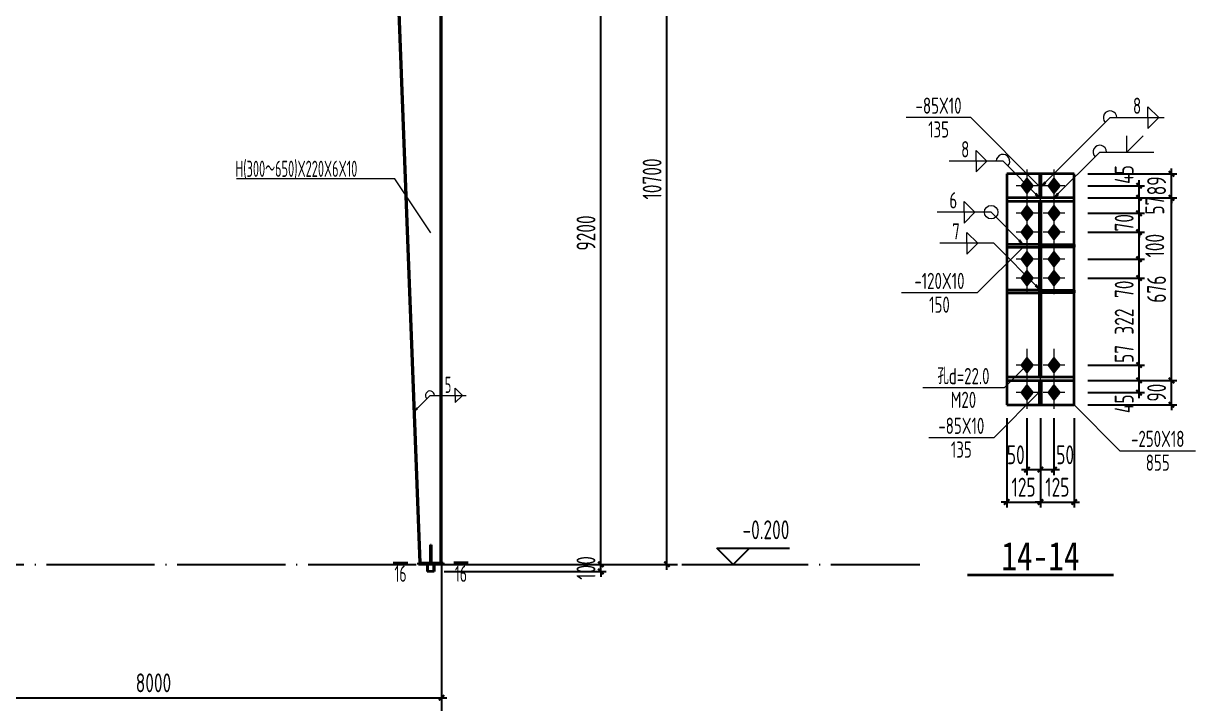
# Model space of a CAD drawing. Extents: x 899043 to 2598688, y -137197 to 211789.
# Drawn here: x 2129330 to 2161879, y 92369 to 111252 of the extents above; entities that cross this region are included whole.
import ezdxf
from ezdxf.enums import TextEntityAlignment as Align

# ---------------------------------------------------------------- set-up
doc = ezdxf.new("R2010")
doc.units = 0
doc.header["$LTSCALE"] = 1500
doc.header["$MEASUREMENT"] = 0
doc.linetypes.add('DOTE', pattern=[2.42, 2, -0.2, 0.02, -0.2])
doc.linetypes.add('线型6', pattern=[8.75, 5, -1.25, 1.25, -1.25])
for name, color, linetype, lineweight in [('10', 7, 'Continuous', 35), ('116', 1, 'Continuous', 35), ('14', 2, 'Continuous', 35), ('20', 2, 'Continuous', 35), ('字符串标注', 9, 'Continuous', 18), ('尺寸标注', 9, 'Continuous', 18), ('焊缝标注', 9, 'Continuous', 18), ('螺栓孔标注', 9, 'Continuous', 18), ('钢板标注', 9, 'Continuous', 18)]:
    doc.layers.add(name, color=color, linetype=linetype, lineweight=lineweight)
for name, color, linetype in [('AXIS', 3, 'Continuous'), ('DIM', 3, 'Continuous'), ('PUB_TEXT', 7, 'Continuous'), ('THIN', 7, 'Continuous')]:
    doc.layers.add(name, color=color, linetype=linetype)
doc.styles.add('FromPkpm', font='Pkpmeng', dxfattribs={"width": 0.7, "bigfont": 'hztxt'})
doc.styles.add('TSSD_Dimension', font='Tssdeng.shx', dxfattribs={"width": 0.7, "bigfont": 'hztxt.shx'})
doc.styles.add('TSSD_Label', font='Tssdeng.shx', dxfattribs={"width": 0.7, "bigfont": 'hztxt.shx'})
doc.styles.add('仿宋体', font='', dxfattribs={"width": 0.8})
doc.styles.get('仿宋体').set_extended_font_data('SimSun')
doc.dimstyles.new('TSSD_150_150', dxfattribs={"dimtxt": 525, "dimasz": 150, "dimexe": 150, "dimexo": 375, "dimgap": 150, "dimtad": 1, "dimdec": 0, "dimzin": 0, "dimdsep": 46, "dimtxsty": 'TSSD_Dimension', "dimblk": 'ARCHTICK', "dimblk1": 'ARCHTICK', "dimblk2": 'ARCHTICK', "dimcen": 0, "dimdle": 150, "dimclrt": 7, "dimadec": 0, "dimazin": 0, "dimtfac": 1, "dimtdec": 0, "dimtix": 1, "dimtmove": 2, "dimatfit": 3, "dimfxl": 0, "dimtolj": 1, "dimtzin": 0, "dimarcsym": 0})
doc.dimstyles.new('TSSD_75_150', dxfattribs={"dimtxt": 525, "dimasz": 150, "dimexe": 150, "dimexo": 375, "dimgap": 150, "dimtad": 1, "dimdec": 0, "dimlfac": 0.5, "dimzin": 0, "dimdsep": 46, "dimtxsty": 'TSSD_Dimension', "dimblk": 'ARCHTICK', "dimblk1": 'ARCHTICK', "dimblk2": 'ARCHTICK', "dimcen": 0, "dimdle": 150, "dimclrt": 7, "dimadec": 0, "dimazin": 0, "dimtfac": 1, "dimtdec": 0, "dimtix": 1, "dimtmove": 2, "dimatfit": 3, "dimfxl": 0, "dimtolj": 1, "dimtzin": 0, "dimarcsym": 0})

# ---------------------------------------------------------------- blocks, each defined once
blk = doc.blocks.new('_ArchTick')
at = {"color": 0, "linetype": 'ByBlock', "const_width": 0.4}
blk.add_lwpolyline([(-0.5, -0.5), (0.5, 0.5)], dxfattribs=at)
blk = doc.blocks.new('*D182')
at = {"layer": 'Defpoints', "color": 0, "linetype": 'Continuous'}
for p in [(2158510, 106746), (2160310, 106746), (2158510, 106409)]:
    blk.add_point(p, dxfattribs=at)
at = {"layer": '尺寸标注', "color": 0, "linetype": 'Continuous', "lineweight": -2}
for p, q in [((2160310, 106259), (2160310, 106896)), ((2158885, 106746), (2160460, 106746)), ((2158885, 106409), (2160460, 106409))]:
    blk.add_line(p, q, dxfattribs=at)
at = {"layer": '尺寸标注', "color": 0, "linetype": 'Continuous', "lineweight": -2, "xscale": 150, "yscale": 150, "zscale": 150}
for p, rotation in [((2160310, 106746), 90), ((2160310, 106409), 270)]:
    blk.add_blockref('_ArchTick', p, dxfattribs=dict(at, rotation=rotation))
at = {"layer": '尺寸标注', "color": 7, "linetype": 'Continuous', "lineweight": 18, "insert": (2159897, 107057), "char_height": 525, "attachment_point": 5, "rotation": 90, "style": 'TSSD_Dimension'}
blk.add_mtext('\\A1;45', dxfattribs=at)
blk = doc.blocks.new('*D183')
at = {"layer": 'Defpoints', "color": 0, "linetype": 'Continuous'}
for p in [(2158510, 106409), (2160310, 106409), (2158510, 105981)]:
    blk.add_point(p, dxfattribs=at)
at = {"layer": '尺寸标注', "color": 0, "linetype": 'Continuous', "lineweight": -2}
for p, q in [((2160310, 105831), (2160310, 106559)), ((2158885, 106409), (2160460, 106409)), ((2158885, 105981), (2160460, 105981))]:
    blk.add_line(p, q, dxfattribs=at)
at = {"layer": '尺寸标注', "color": 0, "linetype": 'Continuous', "lineweight": -2, "xscale": 150, "yscale": 150, "zscale": 150}
for p, rotation in [((2160310, 106409), 90), ((2160310, 105981), 270)]:
    blk.add_blockref('_ArchTick', p, dxfattribs=dict(at, rotation=rotation))
at = {"layer": '尺寸标注', "color": 7, "linetype": 'Continuous', "lineweight": 18, "insert": (2160747, 106195), "char_height": 525, "attachment_point": 5, "rotation": 90, "style": 'TSSD_Dimension'}
blk.add_mtext('\\A1;57', dxfattribs=at)
blk = doc.blocks.new('*D184')
at = {"layer": 'Defpoints', "color": 0, "linetype": 'Continuous'}
for p in [(2158510, 104706), (2160310, 104706), (2158510, 104181)]:
    blk.add_point(p, dxfattribs=at)
at = {"layer": '尺寸标注', "color": 0, "linetype": 'Continuous', "lineweight": -2}
for p, q in [((2160310, 104031), (2160310, 104856)), ((2158885, 104706), (2160460, 104706)), ((2158885, 104181), (2160460, 104181))]:
    blk.add_line(p, q, dxfattribs=at)
at = {"layer": '尺寸标注', "color": 0, "linetype": 'Continuous', "lineweight": -2, "xscale": 150, "yscale": 150, "zscale": 150}
for p, rotation in [((2160310, 104706), 90), ((2160310, 104181), 270)]:
    blk.add_blockref('_ArchTick', p, dxfattribs=dict(at, rotation=rotation))
at = {"layer": '尺寸标注', "color": 7, "linetype": 'Continuous', "lineweight": 18, "insert": (2159897, 103871), "char_height": 525, "attachment_point": 5, "rotation": 90, "style": 'TSSD_Dimension'}
blk.add_mtext('\\A1;70', dxfattribs=at)
blk = doc.blocks.new('*D185')
at = {"layer": 'Defpoints', "color": 0, "linetype": 'Continuous'}
for p in [(2158510, 105456), (2160310, 105456), (2158510, 104706)]:
    blk.add_point(p, dxfattribs=at)
at = {"layer": '尺寸标注', "color": 0, "linetype": 'Continuous', "lineweight": -2}
for p, q in [((2160310, 104556), (2160310, 105606)), ((2158885, 105456), (2160460, 105456)), ((2158885, 104706), (2160460, 104706))]:
    blk.add_line(p, q, dxfattribs=at)
at = {"layer": '尺寸标注', "color": 0, "linetype": 'Continuous', "lineweight": -2, "xscale": 150, "yscale": 150, "zscale": 150}
for p, rotation in [((2160310, 105456), 90), ((2160310, 104706), 270)]:
    blk.add_blockref('_ArchTick', p, dxfattribs=dict(at, rotation=rotation))
at = {"layer": '尺寸标注', "color": 7, "linetype": 'Continuous', "lineweight": 18, "insert": (2160747, 105081), "char_height": 525, "attachment_point": 5, "rotation": 90, "style": 'TSSD_Dimension'}
blk.add_mtext('\\A1;100', dxfattribs=at)
blk = doc.blocks.new('*D186')
at = {"layer": 'Defpoints', "color": 0, "linetype": 'Continuous'}
for p in [(2158510, 105981), (2160310, 105981), (2158510, 105456)]:
    blk.add_point(p, dxfattribs=at)
at = {"layer": '尺寸标注', "color": 0, "linetype": 'Continuous', "lineweight": -2}
for p, q in [((2160310, 105981), (2160310, 106131)), ((2158885, 105981), (2160460, 105981)), ((2160310, 105456), (2160310, 105981)), ((2158885, 105456), (2160460, 105456)), ((2160310, 105456), (2160310, 105306))]:
    blk.add_line(p, q, dxfattribs=at)
at = {"layer": '尺寸标注', "color": 0, "linetype": 'Continuous', "lineweight": -2, "xscale": 150, "yscale": 150, "zscale": 150}
for p, rotation in [((2160310, 105981), 270), ((2160310, 105456), 90)]:
    blk.add_blockref('_ArchTick', p, dxfattribs=dict(at, rotation=rotation))
at = {"layer": '尺寸标注', "color": 7, "linetype": 'Continuous', "lineweight": 18, "insert": (2159897, 105719), "char_height": 525, "attachment_point": 5, "rotation": 90, "style": 'TSSD_Dimension'}
blk.add_mtext('\\A1;70', dxfattribs=at)
blk = doc.blocks.new('*D187')
at = {"layer": 'Defpoints', "color": 0, "linetype": 'Continuous'}
for p in [(2158510, 101339), (2160310, 101339), (2158510, 101001)]:
    blk.add_point(p, dxfattribs=at)
at = {"layer": '尺寸标注', "color": 0, "linetype": 'Continuous', "lineweight": -2}
for p, q in [((2158885, 101339), (2160460, 101339)), ((2160310, 100851), (2160310, 101489)), ((2158885, 101001), (2160460, 101001))]:
    blk.add_line(p, q, dxfattribs=at)
at = {"layer": '尺寸标注', "color": 0, "linetype": 'Continuous', "lineweight": -2, "xscale": 150, "yscale": 150, "zscale": 150}
for p, rotation in [((2160310, 101339), 90), ((2160310, 101001), 270)]:
    blk.add_blockref('_ArchTick', p, dxfattribs=dict(at, rotation=rotation))
at = {"layer": '尺寸标注', "color": 7, "linetype": 'Continuous', "lineweight": 18, "insert": (2159897, 100691), "char_height": 525, "attachment_point": 5, "rotation": 90, "style": 'TSSD_Dimension'}
blk.add_mtext('\\A1;45', dxfattribs=at)
blk = doc.blocks.new('*D188')
at = {"layer": 'Defpoints', "color": 0, "linetype": 'Continuous'}
for p in [(2158510, 101766), (2160310, 101766), (2158510, 101339)]:
    blk.add_point(p, dxfattribs=at)
at = {"layer": '尺寸标注', "color": 0, "linetype": 'Continuous', "lineweight": -2}
for p, q in [((2160310, 101189), (2160310, 101916)), ((2158885, 101766), (2160460, 101766)), ((2158885, 101339), (2160460, 101339))]:
    blk.add_line(p, q, dxfattribs=at)
at = {"layer": '尺寸标注', "color": 0, "linetype": 'Continuous', "lineweight": -2, "xscale": 150, "yscale": 150, "zscale": 150}
for p, rotation in [((2160310, 101766), 90), ((2160310, 101339), 270)]:
    blk.add_blockref('_ArchTick', p, dxfattribs=dict(at, rotation=rotation))
at = {"layer": '尺寸标注', "color": 7, "linetype": 'Continuous', "lineweight": 18, "insert": (2159897, 102077), "char_height": 525, "attachment_point": 5, "rotation": 90, "style": 'TSSD_Dimension'}
blk.add_mtext('\\A1;57', dxfattribs=at)
blk = doc.blocks.new('*D189')
at = {"layer": 'Defpoints', "color": 0, "linetype": 'Continuous'}
for p in [(2158510, 104181), (2160310, 104181), (2158510, 101766)]:
    blk.add_point(p, dxfattribs=at)
at = {"layer": '尺寸标注', "color": 0, "linetype": 'Continuous', "lineweight": -2}
for p, q in [((2158885, 104181), (2160460, 104181)), ((2160310, 101616), (2160310, 104331)), ((2158885, 101766), (2160460, 101766))]:
    blk.add_line(p, q, dxfattribs=at)
at = {"layer": '尺寸标注', "color": 0, "linetype": 'Continuous', "lineweight": -2, "xscale": 150, "yscale": 150, "zscale": 150}
for p, rotation in [((2160310, 104181), 90), ((2160310, 101766), 270)]:
    blk.add_blockref('_ArchTick', p, dxfattribs=dict(at, rotation=rotation))
at = {"layer": '尺寸标注', "color": 7, "linetype": 'Continuous', "lineweight": 18, "insert": (2159897, 102974), "char_height": 525, "attachment_point": 5, "rotation": 90, "style": 'TSSD_Dimension'}
blk.add_mtext('\\A1;322', dxfattribs=at)
blk = doc.blocks.new('*D190')
at = {"layer": 'Defpoints', "color": 0, "linetype": 'Continuous'}
for p in [(2157197, 100664), (2157572, 100664), (2157572, 98864)]:
    blk.add_point(p, dxfattribs=at)
at = {"layer": '尺寸标注', "color": 0, "linetype": 'Continuous', "lineweight": -2}
for p, q in [((2157197, 100289), (2157197, 98714)), ((2157572, 100289), (2157572, 98714)), ((2157047, 98864), (2157722, 98864))]:
    blk.add_line(p, q, dxfattribs=at)
at = {"layer": '尺寸标注', "color": 0, "linetype": 'Continuous', "lineweight": -2, "xscale": 150, "yscale": 150, "zscale": 150, "rotation": 180}
blk.add_blockref('_ArchTick', (2157197, 98864), dxfattribs=at)
at = {"layer": '尺寸标注', "color": 0, "linetype": 'Continuous', "lineweight": -2, "xscale": 150, "yscale": 150, "zscale": 150}
blk.add_blockref('_ArchTick', (2157572, 98864), dxfattribs=at)
at = {"layer": '尺寸标注', "color": 7, "linetype": 'Continuous', "lineweight": 18, "insert": (2156887, 99276), "char_height": 525, "attachment_point": 5, "style": 'TSSD_Dimension'}
blk.add_mtext('\\A1;50', dxfattribs=at)
blk = doc.blocks.new('*D191')
at = {"layer": 'Defpoints', "color": 0, "linetype": 'Continuous'}
for p in [(2157572, 100664), (2157947, 100664), (2157947, 98864)]:
    blk.add_point(p, dxfattribs=at)
at = {"layer": '尺寸标注', "color": 0, "linetype": 'Continuous', "lineweight": -2}
for p, q in [((2157572, 100289), (2157572, 98714)), ((2157947, 100289), (2157947, 98714)), ((2157422, 98864), (2158097, 98864))]:
    blk.add_line(p, q, dxfattribs=at)
at = {"layer": '尺寸标注', "color": 0, "linetype": 'Continuous', "lineweight": -2, "xscale": 150, "yscale": 150, "zscale": 150, "rotation": 180}
blk.add_blockref('_ArchTick', (2157572, 98864), dxfattribs=at)
at = {"layer": '尺寸标注', "color": 0, "linetype": 'Continuous', "lineweight": -2, "xscale": 150, "yscale": 150, "zscale": 150}
blk.add_blockref('_ArchTick', (2157947, 98864), dxfattribs=at)
at = {"layer": '尺寸标注', "color": 7, "linetype": 'Continuous', "lineweight": 18, "insert": (2158258, 99276), "char_height": 525, "attachment_point": 5, "style": 'TSSD_Dimension'}
blk.add_mtext('\\A1;50', dxfattribs=at)
blk = doc.blocks.new('*D192')
at = {"layer": 'Defpoints', "color": 0, "linetype": 'Continuous'}
for p in [(2156635, 100664), (2157572, 100664), (2157572, 97964)]:
    blk.add_point(p, dxfattribs=at)
at = {"layer": '尺寸标注', "color": 0, "linetype": 'Continuous', "lineweight": -2}
for p, q in [((2156635, 100289), (2156635, 97814)), ((2157572, 100289), (2157572, 97814)), ((2156635, 97964), (2156485, 97964)), ((2156635, 97964), (2157572, 97964)), ((2157572, 97964), (2157722, 97964))]:
    blk.add_line(p, q, dxfattribs=at)
at = {"layer": '尺寸标注', "color": 0, "linetype": 'Continuous', "lineweight": -2, "xscale": 150, "yscale": 150, "zscale": 150}
blk.add_blockref('_ArchTick', (2156635, 97964), dxfattribs=at)
at = {"layer": '尺寸标注', "color": 0, "linetype": 'Continuous', "lineweight": -2, "xscale": 150, "yscale": 150, "zscale": 150, "rotation": 180}
blk.add_blockref('_ArchTick', (2157572, 97964), dxfattribs=at)
at = {"layer": '尺寸标注', "color": 7, "linetype": 'Continuous', "lineweight": 18, "insert": (2157104, 98376), "char_height": 525, "attachment_point": 5, "style": 'TSSD_Dimension'}
blk.add_mtext('\\A1;125', dxfattribs=at)
blk = doc.blocks.new('*D193')
at = {"layer": 'Defpoints', "color": 0, "linetype": 'Continuous'}
for p in [(2157572, 100664), (2158510, 100664), (2158510, 97964)]:
    blk.add_point(p, dxfattribs=at)
at = {"layer": '尺寸标注', "color": 0, "linetype": 'Continuous', "lineweight": -2}
for p, q in [((2157572, 100289), (2157572, 97814)), ((2158510, 100289), (2158510, 97814)), ((2157572, 97964), (2157422, 97964)), ((2157572, 97964), (2158510, 97964)), ((2158510, 97964), (2158660, 97964))]:
    blk.add_line(p, q, dxfattribs=at)
at = {"layer": '尺寸标注', "color": 0, "linetype": 'Continuous', "lineweight": -2, "xscale": 150, "yscale": 150, "zscale": 150}
blk.add_blockref('_ArchTick', (2157572, 97964), dxfattribs=at)
at = {"layer": '尺寸标注', "color": 0, "linetype": 'Continuous', "lineweight": -2, "xscale": 150, "yscale": 150, "zscale": 150, "rotation": 180}
blk.add_blockref('_ArchTick', (2158510, 97964), dxfattribs=at)
at = {"layer": '尺寸标注', "color": 7, "linetype": 'Continuous', "lineweight": 18, "insert": (2158041, 98376), "char_height": 525, "attachment_point": 5, "style": 'TSSD_Dimension'}
blk.add_mtext('\\A1;125', dxfattribs=at)
blk = doc.blocks.new('*D194')
at = {"layer": 'Defpoints', "color": 0, "linetype": 'Continuous'}
for p in [(2158510, 101339), (2161210, 101339), (2158510, 100664)]:
    blk.add_point(p, dxfattribs=at)
at = {"layer": '尺寸标注', "color": 0, "linetype": 'Continuous', "lineweight": -2}
for p, q in [((2158885, 101339), (2161360, 101339)), ((2161210, 101339), (2161210, 101489)), ((2161210, 100664), (2161210, 101339)), ((2158885, 100664), (2161360, 100664)), ((2161210, 100664), (2161210, 100514))]:
    blk.add_line(p, q, dxfattribs=at)
at = {"layer": '尺寸标注', "color": 0, "linetype": 'Continuous', "lineweight": -2, "xscale": 150, "yscale": 150, "zscale": 150}
for p, rotation in [((2161210, 101339), 270), ((2161210, 100664), 90)]:
    blk.add_blockref('_ArchTick', p, dxfattribs=dict(at, rotation=rotation))
at = {"layer": '尺寸标注', "color": 7, "linetype": 'Continuous', "lineweight": 18, "insert": (2160797, 101001), "char_height": 525, "attachment_point": 5, "rotation": 90, "style": 'TSSD_Dimension'}
blk.add_mtext('\\A1;90', dxfattribs=at)
blk = doc.blocks.new('*D195')
at = {"layer": 'Defpoints', "color": 0, "linetype": 'Continuous'}
for p in [(2158510, 106409), (2161210, 106409), (2158510, 101339)]:
    blk.add_point(p, dxfattribs=at)
at = {"layer": '尺寸标注', "color": 0, "linetype": 'Continuous', "lineweight": -2}
for p, q in [((2161210, 101189), (2161210, 106559)), ((2158885, 106409), (2161360, 106409)), ((2158885, 101339), (2161360, 101339))]:
    blk.add_line(p, q, dxfattribs=at)
at = {"layer": '尺寸标注', "color": 0, "linetype": 'Continuous', "lineweight": -2, "xscale": 150, "yscale": 150, "zscale": 150}
for p, rotation in [((2161210, 106409), 90), ((2161210, 101339), 270)]:
    blk.add_blockref('_ArchTick', p, dxfattribs=dict(at, rotation=rotation))
at = {"layer": '尺寸标注', "color": 7, "linetype": 'Continuous', "lineweight": 18, "insert": (2160797, 103874), "char_height": 525, "attachment_point": 5, "rotation": 90, "style": 'TSSD_Dimension'}
blk.add_mtext('\\A1;676', dxfattribs=at)
blk = doc.blocks.new('*D196')
at = {"layer": 'Defpoints', "color": 0, "linetype": 'Continuous'}
for p in [(2158510, 107076), (2161210, 107076), (2158510, 106409)]:
    blk.add_point(p, dxfattribs=at)
at = {"layer": '尺寸标注', "color": 0, "linetype": 'Continuous', "lineweight": -2}
for p, q in [((2161210, 107076), (2161210, 107226)), ((2158885, 107076), (2161360, 107076)), ((2161210, 106409), (2161210, 107076)), ((2158885, 106409), (2161360, 106409)), ((2161210, 106409), (2161210, 106259))]:
    blk.add_line(p, q, dxfattribs=at)
at = {"layer": '尺寸标注', "color": 0, "linetype": 'Continuous', "lineweight": -2, "xscale": 150, "yscale": 150, "zscale": 150}
for p, rotation in [((2161210, 107076), 270), ((2161210, 106409), 90)]:
    blk.add_blockref('_ArchTick', p, dxfattribs=dict(at, rotation=rotation))
at = {"layer": '尺寸标注', "color": 7, "linetype": 'Continuous', "lineweight": 18, "insert": (2160797, 106743), "char_height": 525, "attachment_point": 5, "rotation": 90, "style": 'TSSD_Dimension'}
blk.add_mtext('\\A1;89', dxfattribs=at)
blk = doc.blocks.new('*D561')
at = {"layer": 'Defpoints', "color": 0}
for p in [(2124941, 96314), (2140941, 96314), (2140941, 92530)]:
    blk.add_point(p, dxfattribs=at)
at = {"layer": 'DIM', "color": 0, "lineweight": -2}
for p, q in [((2124941, 95939), (2124941, 92380)), ((2140941, 95939), (2140941, 92380)), ((2124791, 92530), (2141091, 92530))]:
    blk.add_line(p, q, dxfattribs=at)
at = {"layer": 'DIM', "color": 0, "lineweight": -2, "xscale": 150, "yscale": 150, "zscale": 150, "rotation": 180}
blk.add_blockref('_ArchTick', (2124941, 92530), dxfattribs=at)
at = {"layer": 'DIM', "color": 0, "lineweight": -2, "xscale": 150, "yscale": 150, "zscale": 150}
blk.add_blockref('_ArchTick', (2140941, 92530), dxfattribs=at)
at = {"layer": 'DIM', "color": 7, "insert": (2132941, 92943), "char_height": 525, "attachment_point": 5, "style": 'TSSD_Dimension'}
blk.add_mtext('\\A1;8000', dxfattribs=at)
blk = doc.blocks.new('*D562')
at = {"layer": 'Defpoints', "color": 0}
for p in [(2032941, 96314), (2140941, 96314), (2140941, 90750)]:
    blk.add_point(p, dxfattribs=at)
at = {"layer": 'DIM', "color": 0, "lineweight": -2}
for p, q in [((2032941, 95939), (2032941, 90600)), ((2140941, 95939), (2140941, 90600)), ((2032791, 90750), (2141091, 90750))]:
    blk.add_line(p, q, dxfattribs=at)
at = {"layer": 'DIM', "color": 0, "lineweight": -2, "xscale": 150, "yscale": 150, "zscale": 150, "rotation": 180}
blk.add_blockref('_ArchTick', (2032941, 90750), dxfattribs=at)
at = {"layer": 'DIM', "color": 0, "lineweight": -2, "xscale": 150, "yscale": 150, "zscale": 150}
blk.add_blockref('_ArchTick', (2140941, 90750), dxfattribs=at)
at = {"layer": 'DIM', "color": 7, "insert": (2086941, 91162), "char_height": 525, "attachment_point": 5, "style": 'TSSD_Dimension'}
blk.add_mtext('\\A1;54000', dxfattribs=at)
blk = doc.blocks.new('*D564')
at = {"layer": 'Defpoints', "color": 0}
for p in [(2140637, 96234), (2140637, 96034), (2145364, 96234)]:
    blk.add_point(p, dxfattribs=at)
at = {"layer": 'DIM', "color": 0, "lineweight": -2}
for p, q in [((2145364, 96234), (2145364, 96384)), ((2141012, 96234), (2145514, 96234)), ((2141012, 96034), (2145514, 96034)), ((2145364, 96034), (2145364, 96234)), ((2145364, 96034), (2145364, 95884))]:
    blk.add_line(p, q, dxfattribs=at)
at = {"layer": 'DIM', "color": 0, "lineweight": -2, "xscale": 150, "yscale": 150, "zscale": 150}
for p, rotation in [((2145364, 96234), 270), ((2145364, 96034), 90)]:
    blk.add_blockref('_ArchTick', p, dxfattribs=dict(at, rotation=rotation))
at = {"layer": 'DIM', "color": 7, "insert": (2144952, 96134), "char_height": 525, "attachment_point": 5, "rotation": 90, "style": 'TSSD_Dimension'}
blk.add_mtext('\\A1;100', dxfattribs=at)
blk = doc.blocks.new('*D565')
at = {"layer": 'Defpoints', "color": 0}
for p in [(2140637, 114634), (2145364, 114634), (2140637, 96234)]:
    blk.add_point(p, dxfattribs=at)
at = {"layer": 'DIM', "color": 0, "lineweight": -2}
for p, q in [((2141012, 114634), (2145514, 114634)), ((2145364, 96084), (2145364, 114784)), ((2141012, 96234), (2145514, 96234))]:
    blk.add_line(p, q, dxfattribs=at)
at = {"layer": 'DIM', "color": 0, "lineweight": -2, "xscale": 150, "yscale": 150, "zscale": 150}
for p, rotation in [((2145364, 114634), 90), ((2145364, 96234), 270)]:
    blk.add_blockref('_ArchTick', p, dxfattribs=dict(at, rotation=rotation))
at = {"layer": 'DIM', "color": 7, "insert": (2144952, 105434), "char_height": 525, "attachment_point": 5, "rotation": 90, "style": 'TSSD_Dimension'}
blk.add_mtext('\\A1;9200', dxfattribs=at)
blk = doc.blocks.new('*D567')
at = {"layer": 'Defpoints', "color": 0}
for p in [(2142014, 117634), (2147199, 117634), (2142014, 96234)]:
    blk.add_point(p, dxfattribs=at)
at = {"layer": 'DIM', "color": 0, "lineweight": -2}
for p, q in [((2142389, 117634), (2147349, 117634)), ((2147199, 96084), (2147199, 117784)), ((2142389, 96234), (2147349, 96234))]:
    blk.add_line(p, q, dxfattribs=at)
at = {"layer": 'DIM', "color": 0, "lineweight": -2, "xscale": 150, "yscale": 150, "zscale": 150}
for p, rotation in [((2147199, 117634), 90), ((2147199, 96234), 270)]:
    blk.add_blockref('_ArchTick', p, dxfattribs=dict(at, rotation=rotation))
at = {"layer": 'DIM', "color": 7, "insert": (2146787, 106934), "char_height": 525, "attachment_point": 5, "rotation": 90, "style": 'TSSD_Dimension'}
blk.add_mtext('\\A1;10700', dxfattribs=at)

msp = doc.modelspace()

# ---------------------------------------------------------------- hatches: boundary and pattern name
at = {"layer": '10'}
for points in [[(2157197.3, 106941.4), (2157047.3, 106746.4), (2157197.3, 106551.4), (2157347.3, 106746.4)], [(2157947.3, 106941.4), (2157797.3, 106746.4), (2157947.3, 106551.4), (2158097.3, 106746.4)], [(2157197.3, 106176.4), (2157047.3, 105981.4), (2157197.3, 105786.4), (2157347.3, 105981.4)], [(2157947.3, 106176.4), (2157797.3, 105981.4), (2157947.3, 105786.4), (2158097.3, 105981.4)], [(2157197.3, 105651.4), (2157047.3, 105456.4), (2157197.3, 105261.4), (2157347.3, 105456.4)], [(2157947.3, 105651.4), (2157797.3, 105456.4), (2157947.3, 105261.4), (2158097.3, 105456.4)], [(2157197.3, 104901.4), (2157047.3, 104706.4), (2157197.3, 104511.4), (2157347.3, 104706.4)], [(2157947.3, 104901.4), (2157797.3, 104706.4), (2157947.3, 104511.4), (2158097.3, 104706.4)], [(2157197.3, 104376.4), (2157047.3, 104181.4), (2157197.3, 103986.4), (2157347.3, 104181.4)], [(2157947.3, 104376.4), (2157797.3, 104181.4), (2157947.3, 103986.4), (2158097.3, 104181.4)], [(2157197.3, 101961.3), (2157047.3, 101766.3), (2157197.3, 101571.3), (2157347.3, 101766.3)], [(2157947.3, 101961.3), (2157797.3, 101766.3), (2157947.3, 101571.3), (2158097.3, 101766.3)], [(2157197.3, 101196.3), (2157047.3, 101001.3), (2157197.3, 100806.3), (2157347.3, 101001.3)], [(2157947.3, 101196.3), (2157797.3, 101001.3), (2157947.3, 100806.3), (2158097.3, 101001.3)]]:
    msp.add_hatch(color=1, dxfattribs=at).paths.add_polyline_path(points)
at = {"layer": '焊缝标注'}
for points in [[(2157594.8, 106727.7), (2157716.9, 106817.8), (2157685, 106849.6)], [(2157549.8, 106408.9), (2157459.8, 106531), (2157428, 106499.2)], [(2157947.3, 106408.9), (2158069.4, 106499), (2158037.5, 106530.9)], [(2157092.3, 105118.9), (2157002.3, 105241), (2156970.5, 105209.2)], [(2157549.8, 103873.9), (2157459.8, 103995.9), (2157428, 103964.2)], [(2140195.9, 100500.1), (2140277.2, 100560.2), (2140256, 100581.4)]]:
    msp.add_hatch(color=256, dxfattribs=at).paths.add_polyline_path(points)

# ---------------------------------------------------------------- linework, layer by layer
at = {"color": 3, "lineweight": 35, "ltscale": 2}
for p, q in [((2140924.9, 96273.9), (2140924.9, 114614.7)), ((2140940.9, 96273.9), (2140940.9, 114613.9)), ((2140340.9, 96273.9), (2139696.8, 113178.8)), ((2140356.9, 96273.9), (2139712.8, 113178.8))]:
    msp.add_line(p, q, dxfattribs=at)
at = {"layer": '10', "color": 9, "lineweight": 18, "ltscale": 2}
for p, q in [((2157197.3, 107196.4), (2157197.3, 106296.4)), ((2157947.3, 107196.4), (2157947.3, 106296.4)), ((2157497.3, 106746.4), (2156897.3, 106746.4)), ((2158247.3, 106746.4), (2157647.3, 106746.4)), ((2157197.3, 106431.4), (2157197.3, 105531.4)), ((2157947.3, 106431.4), (2157947.3, 105531.4)), ((2157497.3, 105981.4), (2156897.3, 105981.4)), ((2157197.3, 105906.4), (2157197.3, 105006.4)), ((2158247.3, 105981.4), (2157647.3, 105981.4)), ((2157947.3, 105906.4), (2157947.3, 105006.4)), ((2157497.3, 105456.4), (2156897.3, 105456.4)), ((2157197.3, 105156.4), (2157197.3, 104256.4)), ((2158247.3, 105456.4), (2157647.3, 105456.4)), ((2157947.3, 105156.4), (2157947.3, 104256.4)), ((2157497.3, 104706.4), (2156897.3, 104706.4)), ((2157197.3, 104631.4), (2157197.3, 103731.4)), ((2158247.3, 104706.4), (2157647.3, 104706.4)), ((2157947.3, 104631.4), (2157947.3, 103731.4)), ((2157497.3, 104181.4), (2156897.3, 104181.4)), ((2158247.3, 104181.4), (2157647.3, 104181.4)), ((2157197.3, 102216.3), (2157197.3, 101316.3)), ((2157947.3, 102216.3), (2157947.3, 101316.3)), ((2157497.3, 101766.3), (2156897.3, 101766.3)), ((2158247.3, 101766.3), (2157647.3, 101766.3)), ((2157197.3, 101451.3), (2157197.3, 100551.3)), ((2157947.3, 101451.3), (2157947.3, 100551.3)), ((2157497.3, 101001.3), (2156897.3, 101001.3)), ((2158247.3, 101001.3), (2157647.3, 101001.3))]:
    msp.add_line(p, q, dxfattribs=at)
at = {"layer": '10', "linetype": '线型6', "lineweight": 18, "ltscale": 2}
msp.add_line((2157572.3, 100648.8), (2157572.3, 107091.3), dxfattribs=at)
at = {"layer": '10', "color": 3, "lineweight": 35, "ltscale": 2}
for p, q in [((2158509.8, 106408.9), (2156634.8, 106408.9)), ((2156634.8, 106408.9), (2156634.8, 106318.9)), ((2156634.8, 106318.9), (2158509.8, 106318.9)), ((2157549.8, 101428.8), (2157549.8, 106318.9)), ((2157594.8, 101428.8), (2157594.8, 106318.9)), ((2158509.8, 106318.9), (2158509.8, 106408.9)), ((2158509.8, 101428.8), (2156634.8, 101428.8)), ((2156634.8, 101428.8), (2156634.8, 101338.8)), ((2156634.8, 101338.8), (2158509.8, 101338.8)), ((2158509.8, 101338.8), (2158509.8, 101428.8))]:
    msp.add_line(p, q, dxfattribs=at)
at = {"layer": '10', "lineweight": 35, "ltscale": 2}
for p, q in [((2139600.9, 96273.9), (2140000.9, 96273.9)), ((2141680.9, 96273.9), (2141280.9, 96273.9)), ((2155547.3, 95938.8), (2159597.3, 95938.8))]:
    msp.add_line(p, q, dxfattribs=at)
at = {"layer": '10', "color": 1, "linetype": 'Continuous'}
for points in [[(2157197.3, 106941.4), (2157047.3, 106746.4), (2157197.3, 106551.4), (2157347.3, 106746.4)], [(2157947.3, 106941.4), (2157797.3, 106746.4), (2157947.3, 106551.4), (2158097.3, 106746.4)], [(2157197.3, 106176.4), (2157047.3, 105981.4), (2157197.3, 105786.4), (2157347.3, 105981.4)], [(2157947.3, 106176.4), (2157797.3, 105981.4), (2157947.3, 105786.4), (2158097.3, 105981.4)], [(2157197.3, 105651.4), (2157047.3, 105456.4), (2157197.3, 105261.4), (2157347.3, 105456.4)], [(2157947.3, 105651.4), (2157797.3, 105456.4), (2157947.3, 105261.4), (2158097.3, 105456.4)], [(2157197.3, 104901.4), (2157047.3, 104706.4), (2157197.3, 104511.4), (2157347.3, 104706.4)], [(2157947.3, 104901.4), (2157797.3, 104706.4), (2157947.3, 104511.4), (2158097.3, 104706.4)], [(2157197.3, 104376.4), (2157047.3, 104181.4), (2157197.3, 103986.4), (2157347.3, 104181.4)], [(2157947.3, 104376.4), (2157797.3, 104181.4), (2157947.3, 103986.4), (2158097.3, 104181.4)], [(2157197.3, 101961.3), (2157047.3, 101766.3), (2157197.3, 101571.3), (2157347.3, 101766.3)], [(2157947.3, 101961.3), (2157797.3, 101766.3), (2157947.3, 101571.3), (2158097.3, 101766.3)], [(2157197.3, 101196.3), (2157047.3, 101001.3), (2157197.3, 100806.3), (2157347.3, 101001.3)], [(2157947.3, 101196.3), (2157797.3, 101001.3), (2157947.3, 100806.3), (2158097.3, 101001.3)]]:
    msp.add_lwpolyline(points, close=True, dxfattribs=at)
at = {"layer": '116', "lineweight": 35, "ltscale": 2}
for p, q in [((2140536.8, 96233.9), (2140536.8, 96033.9)), ((2140736.8, 96033.9), (2140536.8, 96033.9)), ((2140553.8, 96233.9), (2140553.8, 96033.9)), ((2140719.8, 96233.9), (2140719.8, 96033.9)), ((2140736.8, 96233.9), (2140736.8, 96033.9))]:
    msp.add_line(p, q, dxfattribs=at)
at = {"layer": '14', "lineweight": 35, "ltscale": 2}
for p, q in [((2140630.9, 96273.9), (2140630.9, 96773.9)), ((2140630.9, 96773.9), (2140650.9, 96773.9)), ((2140650.9, 96773.9), (2140650.9, 96273.9)), ((2140300.9, 96233.9), (2140300.9, 96273.9)), ((2140300.9, 96273.9), (2140980.9, 96273.9)), ((2140980.9, 96233.9), (2140300.9, 96233.9)), ((2140626.8, 96273.9), (2140646.8, 96273.9)), ((2140650.9, 96273.9), (2140630.9, 96273.9)), ((2140980.9, 96273.9), (2140980.9, 96233.9))]:
    msp.add_line(p, q, dxfattribs=at)
at = {"layer": '20', "lineweight": 35, "ltscale": 2}
for p, q in [((2158509.8, 107076.3), (2156634.8, 107076.3)), ((2156634.8, 107076.3), (2156634.8, 100663.8)), ((2157594.8, 107046.4), (2157549.8, 107046.4)), ((2157549.8, 107046.4), (2157549.8, 106408.9)), ((2157594.8, 106408.9), (2157594.8, 107046.4)), ((2158509.8, 100663.8), (2158509.8, 107076.3)), ((2157549.8, 106408.9), (2157594.8, 106408.9)), ((2157549.8, 105118.9), (2156634.8, 105118.9)), ((2156634.8, 105118.9), (2156634.8, 105043.9)), ((2156634.8, 105043.9), (2157549.8, 105043.9)), ((2157549.8, 105043.9), (2157549.8, 105118.9)), ((2157594.8, 105118.9), (2158509.8, 105118.9)), ((2157594.8, 105043.9), (2157594.8, 105118.9)), ((2158509.8, 105043.9), (2157594.8, 105043.9)), ((2158509.8, 105118.9), (2158509.8, 105043.9)), ((2157549.8, 103843.9), (2156634.8, 103843.9)), ((2156634.8, 103843.9), (2156634.8, 103768.9)), ((2157549.8, 103768.9), (2157549.8, 103843.9)), ((2157594.8, 103843.9), (2158509.8, 103843.9)), ((2157594.8, 103768.9), (2157594.8, 103843.9)), ((2158509.8, 103843.9), (2158509.8, 103768.9)), ((2156634.8, 103768.9), (2157549.8, 103768.9)), ((2158509.8, 103768.9), (2157594.8, 103768.9)), ((2157549.8, 101338.8), (2157594.8, 101338.8)), ((2157549.8, 100701.3), (2157549.8, 101338.8)), ((2157594.8, 101338.8), (2157594.8, 100701.3)), ((2156634.8, 100663.8), (2158509.8, 100663.8)), ((2157594.8, 100701.3), (2157549.8, 100701.3))]:
    msp.add_line(p, q, dxfattribs=at)
at = {"layer": 'AXIS', "color": 253, "linetype": 'DOTE'}
for p, q in [((2140940.9, 97208.3), (2140940.9, 124692.4)), ((2021072.9, 96233.9), (2154217.9, 96233.9))]:
    msp.add_line(p, q, dxfattribs=at)
at = {"layer": 'AXIS'}
msp.add_line((2140940.9, 97208.3), (2140940.9, 88628.7), dxfattribs=at)
at = {"layer": 'THIN'}
for p, q in [((2149039.7, 96233.9), (2148589.7, 96683.9)), ((2148589.7, 96683.9), (2149489.7, 96683.9)), ((2149039.7, 96233.9), (2149489.7, 96683.9)), ((2149489.7, 96683.9), (2150600.3, 96683.9)), ((2147611.2, 96233.9), (2149489.7, 96233.9))]:
    msp.add_line(p, q, dxfattribs=at)
at = {"layer": '字符串标注', "lineweight": 18, "ltscale": 2}
for p, q in [((2139640.9, 106941.4), (2135247.6, 106941.4)), ((2140640.9, 105441.4), (2139640.9, 106941.4))]:
    msp.add_line(p, q, dxfattribs=at)
at = {"layer": '字符串标注', "ltscale": 2}
msp.add_lwpolyline([(2140641, 105441.4, 0.2, 0.2, 1), (2140640.8, 105441.4, 0.2, 0.2, 1)], format="xyseb", close=True, dxfattribs=at)
at = {"layer": '焊缝标注', "lineweight": 18, "ltscale": 2}
for p, q in [((2160554.8, 108936.1), (2160854.8, 108636.1)), ((2160554.8, 108636.1), (2160554.8, 108936.1)), ((2157594.8, 106727.7), (2159504.8, 108636.1)), ((2159504.8, 108636.1), (2161004.8, 108636.1)), ((2160554.8, 108336.1), (2160854.8, 108636.1)), ((2160554.8, 108636.1), (2160554.8, 108336.1)), ((2159970.6, 107681.2), (2159970.6, 108131.2)), ((2159970.6, 107681.2), (2160420.6, 108131.2)), ((2156532.8, 107428.4), (2155032.8, 107428.4)), ((2156082.8, 107428.4), (2155782.8, 107728.4)), ((2155782.8, 107428.4), (2155782.8, 107728.4)), ((2156082.8, 107428.4), (2155782.8, 107128.4)), ((2155782.8, 107428.4), (2155782.8, 107128.4)), ((2157549.8, 106408.9), (2156532.8, 107428.4)), ((2157947.3, 106408.9), (2159220.6, 107681.2)), ((2159220.6, 107681.2), (2160720.6, 107681.2)), ((2155752.4, 106010.9), (2155452.4, 106310.9)), ((2155452.4, 106010.9), (2155452.4, 106310.9)), ((2156202.4, 106010.9), (2154702.4, 106010.9)), ((2155752.4, 106010.9), (2155452.4, 105710.9)), ((2155452.4, 106010.9), (2155452.4, 105710.9)), ((2157092.3, 105118.9), (2156202.4, 106010.9)), ((2156278.6, 105148.2), (2154778.6, 105148.2)), ((2155828.6, 105148.2), (2155528.6, 105448.2)), ((2155528.6, 105148.2), (2155528.6, 105448.2)), ((2155828.6, 105148.2), (2155528.6, 104848.2)), ((2155528.6, 105148.2), (2155528.6, 104848.2)), ((2157549.8, 103873.9), (2156278.6, 105148.2)), ((2140195.9, 100500.1), (2140620.3, 100924.2)), ((2140620.3, 100924.2), (2141620.3, 100924.2)), ((2141320.3, 101124.2), (2141520.3, 100924.2)), ((2141320.3, 100924.2), (2141320.3, 101124.2)), ((2141320.3, 100724.2), (2141520.3, 100924.2)), ((2141320.3, 100924.2), (2141320.3, 100724.2))]:
    msp.add_line(p, q, dxfattribs=at)
at = {"layer": '焊缝标注', "linetype": 'Continuous'}
for points in [[(2157594.8, 106727.7), (2157716.9, 106817.8), (2157685, 106849.6)], [(2157549.8, 106408.9), (2157459.8, 106531), (2157428, 106499.2)], [(2157947.3, 106408.9), (2158069.4, 106499), (2158037.5, 106530.9)], [(2157092.3, 105118.9), (2157002.3, 105241), (2156970.5, 105209.2)], [(2157549.8, 103873.9), (2157459.8, 103995.9), (2157428, 103964.2)], [(2140195.9, 100500.1), (2140277.2, 100560.2), (2140256, 100581.4)]]:
    msp.add_lwpolyline(points, close=True, dxfattribs=at)
at = {"layer": '焊缝标注', "lineweight": 18, "ltscale": 2}
msp.add_circle((2156202.4, 106010.9), 187.5, dxfattribs=at)
for centre, radius, start, end in [((2159504.8, 108636.1), 187.5, 0, 224.97719), ((2159220.6, 107681.2), 187.5, 0, 224.97719), ((2156532.8, 107428.4), 187.5, 314.93158, 180), ((2140620.3, 100924.2), 125, 0, 224.97742)]:
    msp.add_arc(centre, radius, start, end, dxfattribs=at)
at = {"layer": '螺栓孔标注', "lineweight": 18, "ltscale": 2}
for p, q in [((2157197.3, 101766.3), (2156559.7, 101131.2)), ((2156559.7, 101131.2), (2154309.7, 101131.2))]:
    msp.add_line(p, q, dxfattribs=at)
at = {"layer": '螺栓孔标注', "ltscale": 2}
msp.add_lwpolyline([(2157197.5, 101766.3, 0.3, 0.3, 1), (2157197.2, 101766.3, 0.3, 0.3, 1)], format="xyseb", close=True, dxfattribs=at)
at = {"layer": '钢板标注', "lineweight": 18, "ltscale": 2}
for p, q in [((2155642.9, 108639.1), (2153842.9, 108639.1)), ((2157549.8, 106727.7), (2155642.9, 108639.1)), ((2157092.3, 105043.9), (2155817, 103773.7)), ((2155817, 103773.7), (2153717, 103773.7)), ((2157549.8, 101020), (2156274.5, 99749.8)), ((2158509.8, 100663.8), (2159779.1, 99387.5)), ((2156274.5, 99749.8), (2154474.5, 99749.8)), ((2159779.1, 99387.5), (2161879.1, 99387.5))]:
    msp.add_line(p, q, dxfattribs=at)
at = {"layer": '钢板标注', "ltscale": 2}
for points in [[(2157550, 106727.7, 0.3, 0.3, 1), (2157549.7, 106727.7, 0.3, 0.3, 1)], [(2157092.5, 105043.9, 0.3, 0.3, 1), (2157092.2, 105043.9, 0.3, 0.3, 1)], [(2157550, 101020, 0.3, 0.3, 1), (2157549.7, 101020, 0.3, 0.3, 1)], [(2158510, 100663.8, 0.3, 0.3, 1), (2158509.7, 100663.8, 0.3, 0.3, 1)]]:
    msp.add_lwpolyline(points, format="xyseb", close=True, dxfattribs=at)

# ---------------------------------------------------------------- texts
at = {"layer": '10', "lineweight": 25, "style": 'FromPkpm', "width": 0.64}
for p in [(2139800.9, 95973.9), (2141480.9, 95973.9)]:
    msp.add_text('16', height=450, dxfattribs=at).set_placement(p, align=Align.MIDDLE_CENTER)
at = {"layer": 'PUB_TEXT', "style": '仿宋体', "width": 0.8}
msp.add_text('14-14', height=797.47, dxfattribs=at).set_placement((2157572.3, 96463.8), align=Align.MIDDLE_CENTER)
at = {"layer": 'THIN', "color": 7, "style": 'TSSD_Label', "width": 0.7}
msp.add_text('-0.200', height=525, rotation=360, dxfattribs=at).set_placement((2150600.3, 96773.4), align=Align.BOTTOM_RIGHT)
at = {"layer": '字符串标注', "lineweight": 25, "style": 'FromPkpm', "width": 0.58}
msp.add_text('H(300～650)X220X6X10', height=450, dxfattribs=at).set_placement((2136910.1, 106991.4), align=Align.CENTER)
at = {"layer": '焊缝标注', "lineweight": 25}
for s, style, width, p in [('8', 'TSSD_Dimension', 0.7, (2160254.8, 108741.1)), ('8', 'TSSD_Dimension', 0.7, (2155482.8, 107533.4)), ('6', 'TSSD_Dimension', 0.7, (2155152.4, 106115.9)), ('7', 'TSSD_Dimension', 0.7, (2155228.6, 105253.2)), ('5', 'FromPkpm', 0.58, (2141120.3, 100994.2))]:
    msp.add_text(s, height=450, dxfattribs=dict(at, style=style, width=width)).set_placement(p, align=Align.CENTER)
at = {"layer": '螺栓孔标注', "lineweight": 25, "style": 'TSSD_Dimension', "width": 0.7}
msp.add_text('孔d=22.0', height=450, dxfattribs=at).set_placement((2155434.7, 101236.2), align=Align.CENTER)
msp.add_text('M20', height=450, dxfattribs=at).set_placement((2155434.7, 101026.2), align=Align.TOP_CENTER)
at = {"layer": '钢板标注', "lineweight": 25, "style": 'TSSD_Dimension', "width": 0.7}
for s, p in [('-85X10', (2154742.9, 108744.1)), ('-120X10', (2154767, 103878.7)), ('-85X10', (2155374.5, 99854.8)), ('-250X18', (2160829.1, 99492.5))]:
    msp.add_text(s, height=450, dxfattribs=at).set_placement(p, align=Align.CENTER)
for s, p in [('135', (2154742.9, 108534.1)), ('150', (2154767, 103668.7)), ('135', (2155374.5, 99644.8)), ('855', (2160829.1, 99282.5))]:
    msp.add_text(s, height=450, dxfattribs=at).set_placement(p, align=Align.TOP_CENTER)

# ---------------------------------------------------------------- dimensions: what is measured, and where the dimension line sits
at = {"layer": 'DIM'}
for base, p1, p2, picture, middle in [((2147199.3, 117633.9), (2142013.5, 96233.9), (2142013.5, 117633.9), '*D567', (2146786.8, 106933.9)), ((2145364.2, 114633.9), (2140636.8, 96233.9), (2140636.8, 114633.9), '*D565', (2144951.7, 105433.9)), ((2145364.2, 96233.9), (2140636.8, 96033.9), (2140636.8, 96233.9), '*D564', (2144951.7, 96133.9))]:
    dim = msp.add_linear_dim(base=base, p1=p1, p2=p2, angle=90, dimstyle='TSSD_75_150', dxfattribs=at)
    dim.commit()
    dim.dimension.update_dxf_attribs({"geometry": picture, "text_midpoint": middle})
for p1, distance, picture, middle in [((2032940.9, 96313.9), -5564.3, '*D562', (2086940.9, 91162.2)), ((2124940.9, 96313.9), -3783.6, '*D561', (2132940.9, 92942.8))]:
    dim = msp.add_aligned_dim(p1=p1, p2=(2140940.9, 96313.9), distance=distance, dimstyle='TSSD_75_150', dxfattribs=at)
    dim.commit()
    dim.dimension.update_dxf_attribs({"geometry": picture, "text_midpoint": middle})
at = {"layer": '尺寸标注', "linetype": 'Continuous', "lineweight": 18}
for base, p1, p2, text, picture, middle in [((2160309.8, 106746.4), (2158509.8, 106408.9), (2158509.8, 106746.4), '45', '*D182', (2159897.3, 107056.7)), ((2160309.8, 106408.9), (2158509.8, 105981.4), (2158509.8, 106408.9), '57', '*D183', (2160747.3, 106195.2)), ((2160309.8, 105456.4), (2158509.8, 104706.4), (2158509.8, 105456.4), '100', '*D185', (2160747.3, 105081.4)), ((2160309.8, 104706.4), (2158509.8, 104181.4), (2158509.8, 104706.4), '70', '*D184', (2159897.3, 103871.1)), ((2160309.8, 101766.3), (2158509.8, 101338.8), (2158509.8, 101766.3), '57', '*D188', (2159897.3, 102076.6)), ((2160309.8, 101338.8), (2158509.8, 101001.3), (2158509.8, 101338.8), '45', '*D187', (2159897.3, 100691))]:
    dim = msp.add_linear_dim(base=base, p1=p1, p2=p2, angle=90, text=text, dimstyle='TSSD_150_150', dxfattribs=at)
    dim.commit()
    dim.dimension.update_dxf_attribs({"geometry": picture, "text_midpoint": middle, "dimtype": 160})
for base, p1, p2, text, picture, middle in [((2161209.8, 107076.3), (2158509.8, 106408.9), (2158509.8, 107076.3), '89', '*D196', (2160797.3, 106742.6)), ((2161209.8, 106408.9), (2158509.8, 101338.8), (2158509.8, 106408.9), '676', '*D195', (2160797.3, 103873.9)), ((2160309.8, 105981.4), (2158509.8, 105456.4), (2158509.8, 105981.4), '70', '*D186', (2159897.3, 105718.9)), ((2160309.8, 104181.4), (2158509.8, 101766.3), (2158509.8, 104181.4), '322', '*D189', (2159897.3, 102973.9)), ((2161209.8, 101338.8), (2158509.8, 100663.8), (2158509.8, 101338.8), '90', '*D194', (2160797.3, 101001.3))]:
    dim = msp.add_linear_dim(base=base, p1=p1, p2=p2, angle=90, text=text, dimstyle='TSSD_150_150', dxfattribs=at)
    dim.commit()
    dim.dimension.update_dxf_attribs({"geometry": picture, "text_midpoint": middle})
for base, p1, p2, picture, middle in [((2157572.3, 97963.8), (2156634.8, 100663.8), (2157572.3, 100663.8), '*D192', (2157103.6, 98376.3)), ((2158509.8, 97963.8), (2157572.3, 100663.8), (2158509.8, 100663.8), '*D193', (2158041.1, 98376.3))]:
    dim = msp.add_linear_dim(base=base, p1=p1, p2=p2, text='125', dimstyle='TSSD_150_150', dxfattribs=at)
    dim.commit()
    dim.dimension.update_dxf_attribs({"geometry": picture, "text_midpoint": middle})
for base, p1, p2, picture, middle in [((2157572.3, 98863.8), (2157197.3, 100663.8), (2157572.3, 100663.8), '*D190', (2156887, 99276.3)), ((2157947.3, 98863.8), (2157572.3, 100663.8), (2157947.3, 100663.8), '*D191', (2158257.6, 99276.3))]:
    dim = msp.add_linear_dim(base=base, p1=p1, p2=p2, text='50', dimstyle='TSSD_150_150', dxfattribs=at)
    dim.commit()
    dim.dimension.update_dxf_attribs({"geometry": picture, "text_midpoint": middle, "dimtype": 160})

doc.saveas('drawing.dxf')
